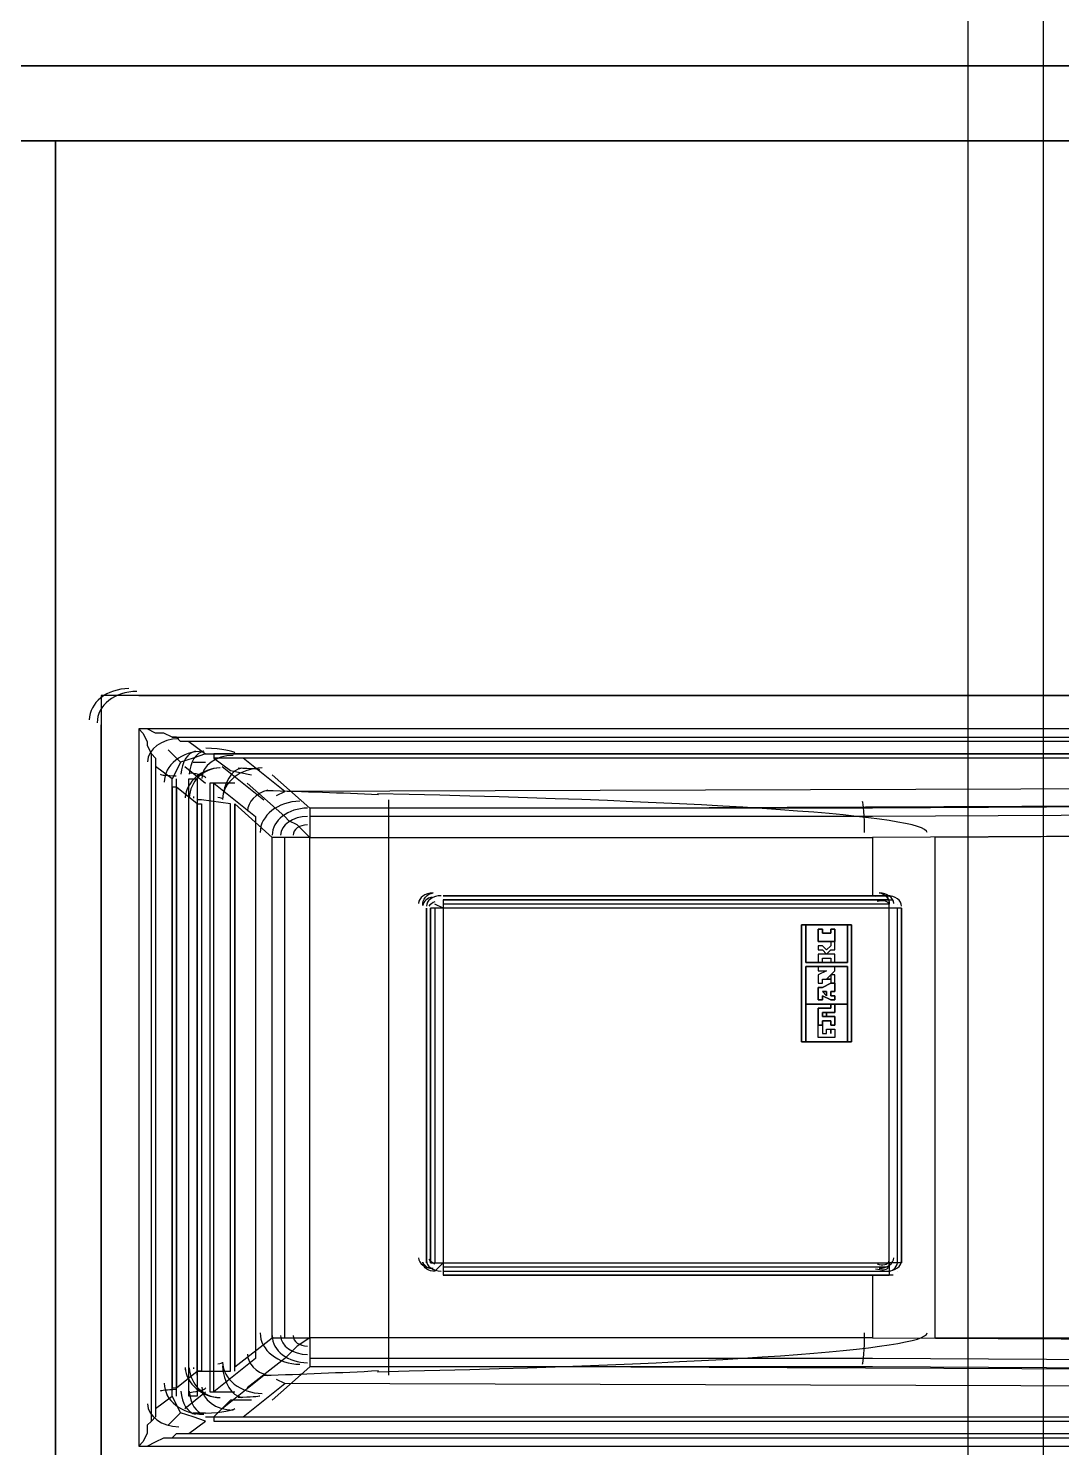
# Model space of a CAD drawing. Header units: millimetres. Extents: x -5841 to 140562, y 1006 to 102310.
# Drawn here: x 97145.1 to 97407.5, y 16546 to 16906.2 of the extents above; entities that cross this region are included whole.
import ezdxf

# ---------------------------------------------------------------- set-up
doc = ezdxf.new("R2010")
doc.units = ezdxf.units.MM
doc.header["$LTSCALE"] = 10
for name, color, linetype in [('PDF18_0', 7, 'Continuous'), ('PDF18_1-EeAa_3D-01', 7, 'Continuous'), ('PDF18_1-Electrical_App-01', 7, 'Continuous')]:
    doc.layers.add(name, color=color, linetype=linetype)
for name, color, linetype, true_color in [('PDF18_1-Base-01', 7, 'Continuous', 0xddc16e), ('PDF18_1-Cab-01', 7, 'Continuous', 0x545454), ('PDF18_1-Cab_2D-01', 7, 'Continuous', 0x545454), ('PDF18_1-Cab_Back-01', 7, 'Continuous', 0xddc16e), ('PDF18_1-Cab_IComp-01', 7, 'Continuous', 0xddc16e), ('PDF18_1-Cab_Inside-01', 7, 'Continuous', 0xddc16e), ('PDF18_1-Cab_Outside-01', 7, 'Continuous', 0xddc16e)]:
    doc.layers.add(name, color=color, linetype=linetype, true_color=true_color)

msp = doc.modelspace()

# ---------------------------------------------------------------- linework, layer by layer
at = {"layer": 'PDF18_0', "lineweight": 25}
for points in [[(97083.22314, 16896.69468), (97710.79891, 16896.69468), (97710.79891, 17532.73691), (97083.22314, 17532.73691)], [(97083.22314, 15997.13413), (97710.79891, 15997.13413), (97710.79891, 16896.69468), (97083.22314, 16896.69468)]]:
    msp.add_lwpolyline(points, close=True, dxfattribs=at)
at = {"layer": 'PDF18_1-Base-01', "lineweight": 25}
msp.add_lwpolyline([(97636.71746, 16016.18365), (97636.71746, 16877.64517), (97152.01306, 16877.64517), (97152.01306, 16016.18365)], close=True, dxfattribs=at)
at = {"layer": 'PDF18_1-Cab-01', "lineweight": 25}
for points in [[(97686.45786, 16896.69468), (97686.45786, 17532.73691), (97083.22314, 17532.73691), (97083.22314, 16896.69468)], [(97383.78219, 15364.26682), (97383.78219, 17529.56199), (97083.22314, 17529.56199), (97083.22314, 15364.26682)], [(97402.83171, 15916.70283), (97402.83171, 16978.18429), (97083.22314, 16978.18429), (97083.22314, 15916.70283)], [(97686.45786, 15997.13413), (97686.45786, 16896.69468), (97083.22314, 16896.69468), (97083.22314, 15997.13413)]]:
    msp.add_lwpolyline(points, close=True, dxfattribs=at)
at = {"layer": 'PDF18_1-Cab_2D-01', "lineweight": 25}
for points in [[(97083.22314, 16896.69468), (97686.45786, 16896.69468), (97686.45786, 17532.73691), (97083.22314, 17532.73691)], [(97083.22314, 15364.26682), (97383.78219, 15364.26682), (97383.78219, 17529.56199), (97083.22314, 17529.56199)], [(97083.22314, 15916.70283), (97402.83171, 15916.70283), (97402.83171, 16978.18429), (97083.22314, 16978.18429)], [(97083.22314, 15997.13413), (97686.45786, 15997.13413), (97686.45786, 16896.69468), (97083.22314, 16896.69468)]]:
    msp.add_lwpolyline(points, close=True, dxfattribs=at)
at = {"layer": 'PDF18_1-Cab_Back-01', "lineweight": 25}
for points in [[(97132.96355, 16877.64517), (97152.01306, 16877.64517), (97152.01306, 16016.18365)], [(97152.01306, 16016.18365), (97152.01306, 16877.64517), (97132.96355, 16877.64517), (97152.01306, 16877.64517), (97132.96355, 16877.64517), (97152.01306, 16877.64517), (97152.01306, 16016.18365)], [(97152.01306, 16016.18365), (97152.01306, 16877.64517), (97132.96355, 16877.64517), (97132.96355, 16016.18365)]]:
    msp.add_lwpolyline(points, dxfattribs=at)
at = {"layer": 'PDF18_1-Cab_IComp-01', "lineweight": 25}
for points in [[(97152.01306, 16877.64517), (97636.71746, 16877.64517), (97636.71746, 16016.18365), (97152.01306, 16016.18365)], [(97152.01306, 16016.18365), (97636.71746, 16016.18365), (97636.71746, 16877.64517), (97152.01306, 16877.64517), (97152.01306, 16016.18365), (97636.71746, 16016.18365)], [(97152.01306, 16877.64517), (97152.01306, 16016.18365), (97152.01306, 16877.64517), (97636.71746, 16877.64517), (97636.71746, 16016.18365), (97152.01306, 16016.18365)], [(97152.01306, 16016.18365), (97636.71746, 16016.18365), (97636.71746, 16877.64517), (97152.01306, 16877.64517), (97152.01306, 16016.18365), (97636.71746, 16016.18365)]]:
    msp.add_lwpolyline(points, close=True, dxfattribs=at)
for points in [[(97636.71746, 16877.64517), (97152.01306, 16877.64517), (97636.71746, 16877.64517)], [(97636.71746, 16877.64517), (97152.01306, 16877.64517), (97636.71746, 16877.64517)], [(97152.01306, 16877.64517), (97152.01306, 16016.18365), (97152.01306, 16877.64517)]]:
    msp.add_lwpolyline(points, dxfattribs=at)
at = {"layer": 'PDF18_1-Cab_Inside-01', "lineweight": 25}
msp.add_lwpolyline([(97083.22314, 16016.18365), (97661.05851, 16016.18365), (97661.05851, 16877.64517), (97083.22314, 16877.64517), (97083.22314, 16016.18365), (97661.05851, 16016.18365), (97661.05851, 16877.64517), (97083.22314, 16877.64517)], close=True, dxfattribs=at)
at = {"layer": 'PDF18_1-Cab_Outside-01', "lineweight": 25}
for points in [[(97083.22314, 16915.7442), (97661.05851, 16915.7442), (97661.05851, 16896.69468), (97083.22314, 16896.69468), (97661.05851, 16896.69468), (97661.05851, 16915.7442), (97083.22314, 16915.7442)], [(97083.22314, 16877.64517), (97661.05851, 16877.64517), (97661.05851, 16896.69468), (97661.05851, 16877.64517), (97083.22314, 16877.64517)], [(97083.22314, 16877.64517), (97661.05851, 16877.64517), (97661.05851, 16896.69468), (97083.22314, 16896.69468)], [(97083.22314, 16896.69468), (97661.05851, 16896.69468), (97083.22314, 16896.69468), (97661.05851, 16896.69468), (97083.22314, 16896.69468)], [(97083.22314, 16896.69468), (97661.05851, 16896.69468), (97083.22314, 16896.69468)], [(97083.22314, 16896.69468), (97661.05851, 16896.69468), (97083.22314, 16896.69468)], [(97661.05851, 16877.64517), (97083.22314, 16877.64517), (97661.05851, 16877.64517)], [(97661.05851, 16877.64517), (97083.22314, 16877.64517), (97661.05851, 16877.64517)]]:
    msp.add_lwpolyline(points, dxfattribs=at)
for points in [[(97083.22314, 16896.69468), (97083.22314, 16915.7442), (97661.05851, 16915.7442), (97661.05851, 16896.69468)], [(97083.22314, 16896.69468), (97661.05851, 16896.69468), (97661.05851, 16877.64517), (97083.22314, 16877.64517)], [(97083.22314, 16877.64517), (97661.05851, 16877.64517), (97661.05851, 16016.18365), (97083.22314, 16016.18365)], [(97083.22314, 16877.64517), (97083.22314, 16016.18365), (97083.22314, 16877.64517), (97661.05851, 16877.64517), (97661.05851, 16016.18365), (97083.22314, 16016.18365)]]:
    msp.add_lwpolyline(points, close=True, dxfattribs=at)
at = {"layer": 'PDF18_1-EeAa_3D-01', "lineweight": 25}
for points in [[(97165.77105, 16734.77378), (97165.77105, 16734.77378)], [(97173.17919, 16736.8904), (97173.17919, 16736.8904)], [(97173.17919, 16736.8904), (97173.17919, 16736.8904)], [(97163.65444, 16729.48225), (97163.65444, 16729.48225)], [(97163.65444, 16729.48225), (97163.65444, 16729.48225)], [(97163.65444, 16729.48225), (97163.65444, 16729.48225)], [(97580.62721, 16725.24903), (97185.87887, 16725.24903), (97184.82057, 16725.24903), (97183.76226, 16725.24903), (97182.70395, 16726.30733), (97181.64565, 16726.30733), (97179.52903, 16727.36564), (97177.41242, 16727.36564), (97175.29581, 16728.42395), (97173.17919, 16728.42395), (97174.2375, 16727.36564), (97175.29581, 16725.24903), (97175.29581, 16724.19072), (97176.35411, 16722.07411), (97177.41242, 16721.0158), (97177.41242, 16719.95749), (97177.41242, 16718.89919)], [(97173.17919, 16728.42395), (97173.17919, 16728.42395)], [(97181.64565, 16726.30733), (97584.86044, 16726.30733)], [(97185.87887, 16725.24903), (97190.1121, 16722.07411), (97192.22871, 16722.07411), (97192.22871, 16721.0158)], [(97185.87887, 16725.24903), (97185.87887, 16725.24903)], [(97176.35411, 16552.74506), (97176.35411, 16722.07411)], [(97180.58734, 16723.13241), (97183.76226, 16719.95749)], [(97190.1121, 16722.07411), (97186.93718, 16721.0158), (97183.76226, 16719.95749), (97182.70395, 16717.84088), (97181.64565, 16715.72427)], [(97190.1121, 16722.07411), (97190.1121, 16722.07411)], [(97192.22871, 16722.07411), (97192.22871, 16722.07411)], [(97192.22871, 16722.07411), (97192.22871, 16722.07411)], [(97564.75261, 16716.78257), (97570.04414, 16717.84088), (97574.27737, 16721.0158), (97192.22871, 16721.0158), (97196.46194, 16717.84088), (97201.75347, 16716.78257)], [(97192.22871, 16721.0158), (97192.22871, 16721.0158)], [(97566.86923, 16721.0158), (97557.34447, 16713.60765), (97210.21992, 16712.54935), (97199.63686, 16721.0158)], [(97199.63686, 16721.0158), (97199.63686, 16721.0158)], [(97177.41242, 16555.91998), (97181.64565, 16559.0949), (97181.64565, 16715.72427), (97177.41242, 16718.89919), (97177.41242, 16555.91998), (97177.41242, 16554.86167), (97177.41242, 16553.80337), (97176.35411, 16552.74506), (97175.29581, 16551.68675), (97175.29581, 16549.57014), (97174.2375, 16547.45353), (97173.17919, 16546.39522), (97175.29581, 16546.39522), (97177.41242, 16547.45353), (97179.52903, 16548.51183), (97181.64565, 16548.51183), (97182.70395, 16549.57014), (97183.76226, 16549.57014), (97184.82057, 16549.57014), (97185.87887, 16549.57014), (97580.62721, 16549.57014)], [(97177.41242, 16718.89919), (97177.41242, 16718.89919)], [(97184.82057, 16718.89919), (97190.1121, 16714.66596)], [(97186.93718, 16719.95749), (97190.1121, 16719.95749)], [(97194.34532, 16718.89919), (97204.92839, 16710.43273)], [(97196.46194, 16717.84088), (97196.46194, 16717.84088)], [(97201.75347, 16716.78257), (97201.75347, 16716.78257)], [(97559.46108, 16716.78257), (97550.99463, 16709.37443), (97359.44114, 16708.31612), (97216.56976, 16708.31612), (97216.56976, 16707.25781), (97216.56976, 16706.19951), (97216.56976, 16705.1412), (97216.56976, 16704.0829), (97216.56976, 16703.02459), (97216.56976, 16700.90798), (97212.33654, 16700.90798), (97209.16162, 16700.90798), (97207.045, 16700.90798)], [(97216.56976, 16708.31612), (97207.045, 16716.78257)], [(97207.045, 16716.78257), (97207.045, 16716.78257)], [(97181.64565, 16715.72427), (97181.64565, 16715.72427)], [(97181.64565, 16713.60765), (97181.64565, 16713.60765)], [(97182.70395, 16559.0949), (97182.70395, 16715.72427)], [(97182.70395, 16713.60765), (97182.70395, 16713.60765)], [(97185.87887, 16715.72427), (97185.87887, 16715.72427)], [(97187.99549, 16715.72427), (97187.99549, 16715.72427)], [(97197.52024, 16714.66596), (97191.1704, 16714.66596), (97191.1704, 16560.15321), (97197.52024, 16560.15321)], [(97192.22871, 16714.66596), (97192.22871, 16714.66596)], [(97216.56976, 16700.90798), (97213.39484, 16704.0829), (97211.27823, 16705.1412), (97210.21992, 16706.19951), (97200.69516, 16714.66596)], [(97187.99549, 16564.38643), (97187.99549, 16565.44474), (97189.05379, 16565.44474), (97196.46194, 16565.44474), (97196.46194, 16709.37443), (97189.05379, 16710.43273), (97187.99549, 16710.43273)], [(97187.99549, 16710.43273), (97187.99549, 16710.43273)], [(97187.99549, 16709.37443), (97187.99549, 16709.37443)], [(97189.05379, 16710.43273), (97189.05379, 16710.43273)], [(97189.05379, 16709.37443), (97189.05379, 16709.37443)], [(97196.46194, 16709.37443), (97196.46194, 16709.37443)], [(97197.52024, 16565.44474), (97197.52024, 16709.37443)], [(97197.52024, 16709.37443), (97197.52024, 16709.37443)], [(97208.10331, 16711.49104), (97210.21992, 16712.54935)], [(97208.10331, 16711.49104), (97208.10331, 16711.49104)], [(97210.21992, 16712.54935), (97210.21992, 16712.54935)], [(97236.67759, 16564.38643), (97236.67759, 16710.43273)], [(97236.67759, 16710.43273), (97236.67759, 16710.43273)], [(97556.28616, 16709.37443), (97298.05937, 16708.31612)], [(97202.81178, 16706.19951), (97202.81178, 16706.19951)], [(97216.56976, 16708.31612), (97216.56976, 16708.31612)], [(97550.99463, 16707.25781), (97359.44114, 16706.19951), (97216.56976, 16706.19951)], [(97359.44114, 16708.31612), (97359.44114, 16708.31612)], [(97207.045, 16700.90798), (97207.045, 16700.90798)], [(97210.21992, 16573.91119), (97210.21992, 16700.90798)], [(97366.84929, 16592.96071), (97366.84929, 16682.91676), (97366.84929, 16592.96071), (97365.79098, 16592.96071), (97363.67437, 16592.96071), (97363.67437, 16590.8441), (97363.67437, 16589.78579), (97359.44114, 16589.78579), (97359.44114, 16573.91119), (97216.56976, 16573.91119), (97216.56976, 16700.90798), (97359.44114, 16700.90798), (97359.44114, 16686.09168), (97250.43557, 16686.09168), (97363.67437, 16686.09168), (97359.44114, 16686.09168)], [(97216.56976, 16700.90798), (97216.56976, 16700.90798)], [(97359.44114, 16573.91119), (97550.99463, 16572.85288), (97550.99463, 16701.96628), (97359.44114, 16700.90798)], [(97359.44114, 16700.90798), (97359.44114, 16700.90798)], [(97375.31574, 16700.90798), (97375.31574, 16700.90798)], [(97247.26065, 16685.03338), (97247.26065, 16685.03338)], [(97250.43557, 16685.03338), (97250.43557, 16683.97507), (97250.43557, 16682.91676), (97248.31896, 16682.91676), (97247.26065, 16682.91676)], [(97250.43557, 16686.09168), (97250.43557, 16686.09168)], [(97363.67437, 16685.03338), (97250.43557, 16685.03338), (97363.67437, 16685.03338)], [(97250.43557, 16685.03338), (97250.43557, 16685.03338)], [(97250.43557, 16685.03338), (97250.43557, 16685.03338)], [(97250.43557, 16685.03338), (97250.43557, 16685.03338)], [(97359.44114, 16686.09168), (97359.44114, 16686.09168)], [(97363.67437, 16686.09168), (97363.67437, 16686.09168)], [(97363.67437, 16686.09168), (97363.67437, 16686.09168)], [(97366.84929, 16682.91676), (97365.79098, 16682.91676), (97363.67437, 16682.91676), (97363.67437, 16683.97507), (97363.67437, 16685.03338), (97364.73268, 16685.03338)], [(97363.67437, 16685.03338), (97363.67437, 16685.03338)], [(97363.67437, 16685.03338), (97363.67437, 16685.03338)], [(97363.67437, 16685.03338), (97363.67437, 16685.03338)], [(97365.79098, 16685.03338), (97365.79098, 16685.03338)], [(97246.20234, 16682.91676), (97246.20234, 16682.91676)], [(97247.26065, 16592.96071), (97247.26065, 16682.91676), (97247.26065, 16592.96071)], [(97247.26065, 16682.91676), (97247.26065, 16682.91676)], [(97247.26065, 16682.91676), (97247.26065, 16682.91676)], [(97250.43557, 16682.91676), (97248.31896, 16683.97507)], [(97248.31896, 16683.97507), (97248.31896, 16683.97507)], [(97248.31896, 16682.91676), (97248.31896, 16592.96071)], [(97250.43557, 16682.91676), (97250.43557, 16682.91676)], [(97250.43557, 16682.91676), (97250.43557, 16682.91676)], [(97363.67437, 16682.91676), (97363.67437, 16682.91676)], [(97363.67437, 16682.91676), (97363.67437, 16682.91676)], [(97365.79098, 16683.97507), (97365.79098, 16683.97507)], [(97366.84929, 16682.91676), (97366.84929, 16682.91676)], [(97366.84929, 16592.96071), (97366.84929, 16682.91676), (97366.84929, 16592.96071)], [(97366.84929, 16682.91676), (97366.84929, 16682.91676)], [(97366.84929, 16682.91676), (97366.84929, 16682.91676)], [(97366.84929, 16682.91676), (97366.84929, 16682.91676)], [(97341.44993, 16678.68354), (97354.14961, 16678.68354), (97341.44993, 16678.68354)], [(97341.44993, 16649.05096), (97341.44993, 16678.68354), (97341.44993, 16649.05096)], [(97341.44993, 16678.68354), (97341.44993, 16678.68354)], [(97341.44993, 16678.68354), (97341.44993, 16678.68354)], [(97342.50824, 16678.68354), (97342.50824, 16669.15878), (97342.50824, 16678.68354)], [(97342.50824, 16678.68354), (97353.0913, 16678.68354), (97342.50824, 16678.68354)], [(97342.50824, 16678.68354), (97342.50824, 16678.68354)], [(97342.50824, 16678.68354), (97342.50824, 16678.68354)], [(97345.68316, 16677.62523), (97345.68316, 16677.62523)], [(97345.68316, 16677.62523), (97345.68316, 16677.62523)], [(97345.68316, 16677.62523), (97345.68316, 16677.62523)], [(97346.74147, 16677.62523), (97346.74147, 16677.62523)], [(97346.74147, 16677.62523), (97346.74147, 16677.62523)], [(97346.74147, 16677.62523), (97346.74147, 16677.62523)], [(97348.85808, 16677.62523), (97348.85808, 16677.62523)], [(97348.85808, 16677.62523), (97348.85808, 16677.62523)], [(97348.85808, 16677.62523), (97348.85808, 16677.62523)], [(97349.91639, 16677.62523), (97349.91639, 16677.62523)], [(97349.91639, 16677.62523), (97349.91639, 16677.62523)], [(97349.91639, 16677.62523), (97349.91639, 16677.62523)], [(97353.0913, 16669.15878), (97353.0913, 16678.68354), (97353.0913, 16669.15878)], [(97353.0913, 16678.68354), (97353.0913, 16678.68354)], [(97353.0913, 16678.68354), (97353.0913, 16678.68354)], [(97354.14961, 16649.05096), (97354.14961, 16678.68354), (97354.14961, 16649.05096)], [(97354.14961, 16678.68354), (97354.14961, 16678.68354)], [(97354.14961, 16678.68354), (97354.14961, 16678.68354)], [(97345.68316, 16674.45031), (97345.68316, 16674.45031)], [(97345.68316, 16674.45031), (97345.68316, 16674.45031)], [(97345.68316, 16674.45031), (97345.68316, 16674.45031)], [(97345.68316, 16673.39201), (97345.68316, 16673.39201)], [(97345.68316, 16673.39201), (97345.68316, 16673.39201)], [(97345.68316, 16673.39201), (97345.68316, 16673.39201)], [(97346.74147, 16676.56693), (97346.74147, 16676.56693)], [(97346.74147, 16676.56693), (97346.74147, 16676.56693)], [(97346.74147, 16676.56693), (97346.74147, 16676.56693)], [(97346.74147, 16674.45031), (97346.74147, 16674.45031)], [(97346.74147, 16674.45031), (97346.74147, 16674.45031)], [(97346.74147, 16674.45031), (97346.74147, 16674.45031)], [(97346.74147, 16673.39201), (97346.74147, 16673.39201)], [(97346.74147, 16673.39201), (97346.74147, 16673.39201)], [(97346.74147, 16673.39201), (97346.74147, 16673.39201)], [(97347.79977, 16676.56693), (97347.79977, 16676.56693)], [(97347.79977, 16676.56693), (97347.79977, 16676.56693)], [(97347.79977, 16676.56693), (97347.79977, 16676.56693)], [(97348.85808, 16676.56693), (97348.85808, 16676.56693)], [(97348.85808, 16676.56693), (97348.85808, 16676.56693)], [(97348.85808, 16676.56693), (97348.85808, 16676.56693)], [(97348.85808, 16676.56693), (97348.85808, 16676.56693)], [(97348.85808, 16674.45031), (97348.85808, 16674.45031)], [(97348.85808, 16674.45031), (97348.85808, 16674.45031)], [(97348.85808, 16674.45031), (97348.85808, 16674.45031)], [(97348.85808, 16674.45031), (97348.85808, 16674.45031)], [(97348.85808, 16674.45031), (97348.85808, 16674.45031)], [(97348.85808, 16674.45031), (97348.85808, 16674.45031)], [(97348.85808, 16673.39201), (97348.85808, 16673.39201)], [(97348.85808, 16673.39201), (97348.85808, 16673.39201)], [(97348.85808, 16673.39201), (97348.85808, 16673.39201)], [(97349.91639, 16674.45031), (97349.91639, 16674.45031)], [(97349.91639, 16674.45031), (97349.91639, 16674.45031)], [(97349.91639, 16674.45031), (97349.91639, 16674.45031)], [(97349.91639, 16674.45031), (97349.91639, 16674.45031)], [(97349.91639, 16674.45031), (97349.91639, 16674.45031)], [(97349.91639, 16674.45031), (97349.91639, 16674.45031)], [(97345.68316, 16672.3337), (97345.68316, 16672.3337)], [(97345.68316, 16672.3337), (97345.68316, 16672.3337)], [(97345.68316, 16672.3337), (97345.68316, 16672.3337)], [(97345.68316, 16671.27539), (97345.68316, 16671.27539)], [(97345.68316, 16671.27539), (97345.68316, 16671.27539)], [(97345.68316, 16671.27539), (97345.68316, 16671.27539)], [(97346.74147, 16672.3337), (97346.74147, 16672.3337)], [(97346.74147, 16672.3337), (97346.74147, 16672.3337)], [(97346.74147, 16672.3337), (97346.74147, 16672.3337)], [(97346.74147, 16671.27539), (97346.74147, 16671.27539)], [(97346.74147, 16671.27539), (97346.74147, 16671.27539)], [(97346.74147, 16671.27539), (97346.74147, 16671.27539)], [(97346.74147, 16670.21709), (97346.74147, 16670.21709)], [(97346.74147, 16670.21709), (97346.74147, 16670.21709)], [(97346.74147, 16670.21709), (97346.74147, 16670.21709)], [(97347.79977, 16672.3337), (97347.79977, 16672.3337)], [(97347.79977, 16672.3337), (97347.79977, 16672.3337)], [(97347.79977, 16672.3337), (97347.79977, 16672.3337)], [(97347.79977, 16671.27539), (97347.79977, 16671.27539)], [(97347.79977, 16671.27539), (97347.79977, 16671.27539)], [(97347.79977, 16671.27539), (97347.79977, 16671.27539)], [(97347.79977, 16671.27539), (97347.79977, 16671.27539)], [(97347.79977, 16671.27539), (97347.79977, 16671.27539)], [(97347.79977, 16671.27539), (97347.79977, 16671.27539)], [(97348.85808, 16672.3337), (97348.85808, 16672.3337)], [(97348.85808, 16672.3337), (97348.85808, 16672.3337)], [(97348.85808, 16672.3337), (97348.85808, 16672.3337)], [(97348.85808, 16671.27539), (97348.85808, 16671.27539)], [(97348.85808, 16671.27539), (97348.85808, 16671.27539)], [(97348.85808, 16671.27539), (97348.85808, 16671.27539)], [(97348.85808, 16670.21709), (97348.85808, 16670.21709)], [(97348.85808, 16670.21709), (97348.85808, 16670.21709)], [(97348.85808, 16670.21709), (97348.85808, 16670.21709)], [(97349.91639, 16672.3337), (97349.91639, 16672.3337)], [(97349.91639, 16672.3337), (97349.91639, 16672.3337)], [(97349.91639, 16672.3337), (97349.91639, 16672.3337)], [(97349.91639, 16671.27539), (97349.91639, 16671.27539)], [(97349.91639, 16671.27539), (97349.91639, 16671.27539)], [(97349.91639, 16671.27539), (97349.91639, 16671.27539)], [(97353.0913, 16669.15878), (97342.50824, 16669.15878), (97353.0913, 16669.15878)], [(97342.50824, 16669.15878), (97342.50824, 16669.15878)], [(97342.50824, 16669.15878), (97342.50824, 16669.15878)], [(97342.50824, 16668.10047), (97353.0913, 16668.10047), (97342.50824, 16668.10047)], [(97342.50824, 16668.10047), (97342.50824, 16658.57571), (97342.50824, 16668.10047)], [(97342.50824, 16668.10047), (97342.50824, 16668.10047)], [(97342.50824, 16668.10047), (97342.50824, 16668.10047)], [(97345.68316, 16669.15878), (97345.68316, 16669.15878)], [(97345.68316, 16669.15878), (97345.68316, 16669.15878)], [(97345.68316, 16669.15878), (97345.68316, 16669.15878)], [(97345.68316, 16668.10047), (97345.68316, 16668.10047)], [(97345.68316, 16668.10047), (97345.68316, 16668.10047)], [(97345.68316, 16668.10047), (97345.68316, 16668.10047)], [(97345.68316, 16667.04217), (97345.68316, 16667.04217)], [(97345.68316, 16667.04217), (97345.68316, 16667.04217)], [(97345.68316, 16667.04217), (97345.68316, 16667.04217)], [(97346.74147, 16669.15878), (97346.74147, 16669.15878)], [(97346.74147, 16669.15878), (97346.74147, 16669.15878)], [(97346.74147, 16669.15878), (97346.74147, 16669.15878)], [(97346.74147, 16668.10047), (97346.74147, 16668.10047)], [(97346.74147, 16668.10047), (97346.74147, 16668.10047)], [(97346.74147, 16668.10047), (97346.74147, 16668.10047)], [(97346.74147, 16667.04217), (97346.74147, 16667.04217)], [(97346.74147, 16667.04217), (97346.74147, 16667.04217)], [(97346.74147, 16667.04217), (97346.74147, 16667.04217)], [(97347.79977, 16667.04217), (97347.79977, 16667.04217)], [(97347.79977, 16667.04217), (97347.79977, 16667.04217)], [(97347.79977, 16667.04217), (97347.79977, 16667.04217)], [(97348.85808, 16669.15878), (97348.85808, 16669.15878)], [(97348.85808, 16669.15878), (97348.85808, 16669.15878)], [(97348.85808, 16669.15878), (97348.85808, 16669.15878)], [(97349.91639, 16669.15878), (97349.91639, 16669.15878)], [(97349.91639, 16669.15878), (97349.91639, 16669.15878)], [(97349.91639, 16669.15878), (97349.91639, 16669.15878)], [(97349.91639, 16668.10047), (97349.91639, 16668.10047)], [(97349.91639, 16668.10047), (97349.91639, 16668.10047)], [(97349.91639, 16668.10047), (97349.91639, 16668.10047)], [(97349.91639, 16667.04217), (97349.91639, 16667.04217)], [(97349.91639, 16667.04217), (97349.91639, 16667.04217)], [(97349.91639, 16667.04217), (97349.91639, 16667.04217)], [(97353.0913, 16669.15878), (97353.0913, 16669.15878)], [(97353.0913, 16669.15878), (97353.0913, 16669.15878)], [(97353.0913, 16658.57571), (97353.0913, 16668.10047), (97353.0913, 16658.57571)], [(97353.0913, 16668.10047), (97353.0913, 16668.10047)], [(97353.0913, 16668.10047), (97353.0913, 16668.10047)], [(97345.68316, 16665.98386), (97345.68316, 16665.98386)], [(97345.68316, 16665.98386), (97345.68316, 16665.98386)], [(97345.68316, 16665.98386), (97345.68316, 16665.98386)], [(97345.68316, 16663.86725), (97345.68316, 16663.86725)], [(97345.68316, 16663.86725), (97345.68316, 16663.86725)], [(97345.68316, 16663.86725), (97345.68316, 16663.86725)], [(97345.68316, 16662.80894), (97345.68316, 16662.80894)], [(97345.68316, 16662.80894), (97345.68316, 16662.80894)], [(97346.74147, 16664.92555), (97346.74147, 16664.92555)], [(97346.74147, 16664.92555), (97346.74147, 16664.92555)], [(97346.74147, 16664.92555), (97346.74147, 16664.92555)], [(97346.74147, 16663.86725), (97346.74147, 16663.86725)], [(97346.74147, 16663.86725), (97346.74147, 16663.86725)], [(97346.74147, 16663.86725), (97346.74147, 16663.86725)], [(97346.74147, 16662.80894), (97346.74147, 16662.80894)], [(97346.74147, 16662.80894), (97346.74147, 16662.80894)], [(97347.79977, 16664.92555), (97347.79977, 16664.92555)], [(97347.79977, 16664.92555), (97347.79977, 16664.92555)], [(97347.79977, 16664.92555), (97347.79977, 16664.92555)], [(97348.85808, 16665.98386), (97348.85808, 16665.98386)], [(97348.85808, 16665.98386), (97348.85808, 16665.98386)], [(97348.85808, 16665.98386), (97348.85808, 16665.98386)], [(97348.85808, 16664.92555), (97348.85808, 16664.92555)], [(97348.85808, 16664.92555), (97348.85808, 16664.92555)], [(97348.85808, 16664.92555), (97348.85808, 16664.92555)], [(97348.85808, 16664.92555), (97348.85808, 16664.92555)], [(97348.85808, 16664.92555), (97348.85808, 16664.92555)], [(97348.85808, 16664.92555), (97348.85808, 16664.92555)], [(97348.85808, 16663.86725), (97348.85808, 16663.86725)], [(97348.85808, 16663.86725), (97348.85808, 16663.86725)], [(97348.85808, 16663.86725), (97348.85808, 16663.86725)], [(97348.85808, 16663.86725), (97348.85808, 16663.86725)], [(97348.85808, 16663.86725), (97348.85808, 16663.86725)], [(97349.91639, 16665.98386), (97349.91639, 16665.98386)], [(97349.91639, 16665.98386), (97349.91639, 16665.98386)], [(97349.91639, 16665.98386), (97349.91639, 16665.98386)], [(97349.91639, 16663.86725), (97349.91639, 16663.86725)], [(97349.91639, 16663.86725), (97349.91639, 16663.86725)], [(97349.91639, 16663.86725), (97349.91639, 16663.86725)], [(97349.91639, 16663.86725), (97349.91639, 16663.86725)], [(97349.91639, 16663.86725), (97349.91639, 16663.86725)], [(97345.68316, 16659.63402), (97345.68316, 16659.63402)], [(97345.68316, 16659.63402), (97345.68316, 16659.63402)], [(97346.74147, 16661.75063), (97346.74147, 16661.75063)], [(97346.74147, 16661.75063), (97346.74147, 16661.75063)], [(97346.74147, 16660.69233), (97346.74147, 16660.69233)], [(97346.74147, 16660.69233), (97346.74147, 16660.69233)], [(97346.74147, 16660.69233), (97346.74147, 16660.69233)], [(97346.74147, 16659.63402), (97346.74147, 16659.63402)], [(97346.74147, 16659.63402), (97346.74147, 16659.63402)], [(97347.79977, 16661.75063), (97347.79977, 16661.75063)], [(97347.79977, 16661.75063), (97347.79977, 16661.75063)], [(97347.79977, 16660.69233), (97347.79977, 16660.69233)], [(97347.79977, 16660.69233), (97347.79977, 16660.69233)], [(97347.79977, 16660.69233), (97347.79977, 16660.69233)], [(97348.85808, 16661.75063), (97348.85808, 16661.75063)], [(97348.85808, 16661.75063), (97348.85808, 16661.75063)], [(97348.85808, 16661.75063), (97348.85808, 16661.75063)], [(97348.85808, 16661.75063), (97348.85808, 16661.75063)], [(97348.85808, 16660.69233), (97348.85808, 16660.69233)], [(97348.85808, 16660.69233), (97348.85808, 16660.69233)], [(97348.85808, 16659.63402), (97348.85808, 16659.63402)], [(97348.85808, 16659.63402), (97348.85808, 16659.63402)], [(97349.91639, 16661.75063), (97349.91639, 16661.75063)], [(97349.91639, 16661.75063), (97349.91639, 16661.75063)], [(97349.91639, 16660.69233), (97349.91639, 16660.69233)], [(97349.91639, 16660.69233), (97349.91639, 16660.69233)], [(97349.91639, 16659.63402), (97349.91639, 16659.63402)], [(97349.91639, 16659.63402), (97349.91639, 16659.63402)], [(97342.50824, 16658.57571), (97353.0913, 16658.57571), (97342.50824, 16658.57571)], [(97353.0913, 16658.57571), (97342.50824, 16658.57571), (97353.0913, 16658.57571)], [(97342.50824, 16649.05096), (97342.50824, 16658.57571), (97342.50824, 16649.05096)], [(97342.50824, 16658.57571), (97342.50824, 16658.57571)], [(97342.50824, 16658.57571), (97342.50824, 16658.57571)], [(97342.50824, 16658.57571), (97342.50824, 16658.57571)], [(97342.50824, 16658.57571), (97342.50824, 16658.57571)], [(97342.50824, 16658.57571), (97342.50824, 16658.57571)], [(97345.68316, 16657.51741), (97345.68316, 16657.51741)], [(97345.68316, 16657.51741), (97345.68316, 16657.51741)], [(97345.68316, 16657.51741), (97345.68316, 16657.51741)], [(97345.68316, 16656.4591), (97345.68316, 16656.4591)], [(97345.68316, 16656.4591), (97345.68316, 16656.4591)], [(97345.68316, 16656.4591), (97345.68316, 16656.4591)], [(97346.74147, 16657.51741), (97346.74147, 16657.51741)], [(97346.74147, 16657.51741), (97346.74147, 16657.51741)], [(97346.74147, 16657.51741), (97346.74147, 16657.51741)], [(97346.74147, 16656.4591), (97346.74147, 16656.4591)], [(97346.74147, 16656.4591), (97346.74147, 16656.4591)], [(97346.74147, 16656.4591), (97346.74147, 16656.4591)], [(97346.74147, 16656.4591), (97346.74147, 16656.4591)], [(97346.74147, 16656.4591), (97346.74147, 16656.4591)], [(97346.74147, 16656.4591), (97346.74147, 16656.4591)], [(97346.74147, 16655.40079), (97346.74147, 16655.40079)], [(97346.74147, 16655.40079), (97346.74147, 16655.40079)], [(97346.74147, 16655.40079), (97346.74147, 16655.40079)], [(97347.79977, 16657.51741), (97347.79977, 16657.51741)], [(97347.79977, 16657.51741), (97347.79977, 16657.51741)], [(97347.79977, 16657.51741), (97347.79977, 16657.51741)], [(97347.79977, 16657.51741), (97347.79977, 16657.51741)], [(97347.79977, 16656.4591), (97347.79977, 16656.4591)], [(97347.79977, 16656.4591), (97347.79977, 16656.4591)], [(97347.79977, 16656.4591), (97347.79977, 16656.4591)], [(97347.79977, 16656.4591), (97347.79977, 16656.4591)], [(97347.79977, 16656.4591), (97347.79977, 16656.4591)], [(97347.79977, 16656.4591), (97347.79977, 16656.4591)], [(97347.79977, 16655.40079), (97347.79977, 16655.40079)], [(97347.79977, 16655.40079), (97347.79977, 16655.40079)], [(97347.79977, 16655.40079), (97347.79977, 16655.40079)], [(97347.79977, 16655.40079), (97347.79977, 16655.40079)], [(97347.79977, 16655.40079), (97347.79977, 16655.40079)], [(97347.79977, 16655.40079), (97347.79977, 16655.40079)], [(97348.85808, 16658.57571), (97348.85808, 16658.57571)], [(97348.85808, 16658.57571), (97348.85808, 16658.57571)], [(97348.85808, 16658.57571), (97348.85808, 16658.57571)], [(97348.85808, 16657.51741), (97348.85808, 16657.51741)], [(97348.85808, 16657.51741), (97348.85808, 16657.51741)], [(97348.85808, 16657.51741), (97348.85808, 16657.51741)], [(97348.85808, 16655.40079), (97348.85808, 16655.40079)], [(97348.85808, 16655.40079), (97348.85808, 16655.40079)], [(97348.85808, 16655.40079), (97348.85808, 16655.40079)], [(97349.91639, 16658.57571), (97349.91639, 16658.57571)], [(97349.91639, 16658.57571), (97349.91639, 16658.57571)], [(97349.91639, 16658.57571), (97349.91639, 16658.57571)], [(97349.91639, 16656.4591), (97349.91639, 16656.4591)], [(97349.91639, 16656.4591), (97349.91639, 16656.4591)], [(97349.91639, 16656.4591), (97349.91639, 16656.4591)], [(97349.91639, 16655.40079), (97349.91639, 16655.40079)], [(97349.91639, 16655.40079), (97349.91639, 16655.40079)], [(97349.91639, 16655.40079), (97349.91639, 16655.40079)], [(97353.0913, 16649.05096), (97353.0913, 16658.57571), (97353.0913, 16649.05096)], [(97353.0913, 16658.57571), (97353.0913, 16658.57571)], [(97353.0913, 16658.57571), (97353.0913, 16658.57571)], [(97353.0913, 16658.57571), (97353.0913, 16658.57571)], [(97353.0913, 16658.57571), (97353.0913, 16658.57571)], [(97345.68316, 16653.28418), (97345.68316, 16653.28418)], [(97345.68316, 16653.28418), (97345.68316, 16653.28418)], [(97345.68316, 16653.28418), (97345.68316, 16653.28418)], [(97345.68316, 16653.28418), (97345.68316, 16653.28418)], [(97345.68316, 16653.28418), (97345.68316, 16653.28418)], [(97346.74147, 16654.34249), (97346.74147, 16654.34249)], [(97346.74147, 16654.34249), (97346.74147, 16654.34249)], [(97346.74147, 16654.34249), (97346.74147, 16654.34249)], [(97346.74147, 16653.28418), (97346.74147, 16653.28418)], [(97346.74147, 16653.28418), (97346.74147, 16653.28418)], [(97346.74147, 16653.28418), (97346.74147, 16653.28418)], [(97346.74147, 16653.28418), (97346.74147, 16653.28418)], [(97346.74147, 16653.28418), (97346.74147, 16653.28418)], [(97346.74147, 16652.22587), (97346.74147, 16652.22587)], [(97346.74147, 16652.22587), (97346.74147, 16652.22587)], [(97347.79977, 16652.22587), (97347.79977, 16652.22587)], [(97347.79977, 16652.22587), (97347.79977, 16652.22587)], [(97348.85808, 16654.34249), (97348.85808, 16654.34249)], [(97348.85808, 16654.34249), (97348.85808, 16654.34249)], [(97348.85808, 16654.34249), (97348.85808, 16654.34249)], [(97348.85808, 16653.28418), (97348.85808, 16653.28418)], [(97348.85808, 16653.28418), (97348.85808, 16653.28418)], [(97348.85808, 16653.28418), (97348.85808, 16653.28418)], [(97348.85808, 16652.22587), (97348.85808, 16652.22587)], [(97348.85808, 16652.22587), (97348.85808, 16652.22587)], [(97348.85808, 16652.22587), (97348.85808, 16652.22587)], [(97348.85808, 16652.22587), (97348.85808, 16652.22587)], [(97349.91639, 16653.28418), (97349.91639, 16653.28418)], [(97349.91639, 16653.28418), (97349.91639, 16653.28418)], [(97349.91639, 16653.28418), (97349.91639, 16653.28418)], [(97349.91639, 16652.22587), (97349.91639, 16652.22587)], [(97349.91639, 16652.22587), (97349.91639, 16652.22587)], [(97341.44993, 16649.05096), (97354.14961, 16649.05096), (97341.44993, 16649.05096)], [(97341.44993, 16649.05096), (97341.44993, 16649.05096)], [(97341.44993, 16649.05096), (97341.44993, 16649.05096)], [(97353.0913, 16649.05096), (97342.50824, 16649.05096), (97353.0913, 16649.05096)], [(97342.50824, 16649.05096), (97342.50824, 16649.05096)], [(97342.50824, 16649.05096), (97342.50824, 16649.05096)], [(97345.68316, 16650.10926), (97345.68316, 16650.10926)], [(97345.68316, 16650.10926), (97345.68316, 16650.10926)], [(97345.68316, 16650.10926), (97345.68316, 16650.10926)], [(97346.74147, 16651.16757), (97346.74147, 16651.16757)], [(97346.74147, 16651.16757), (97346.74147, 16651.16757)], [(97346.74147, 16650.10926), (97346.74147, 16650.10926)], [(97346.74147, 16650.10926), (97346.74147, 16650.10926)], [(97347.79977, 16651.16757), (97347.79977, 16651.16757)], [(97347.79977, 16651.16757), (97347.79977, 16651.16757)], [(97348.85808, 16651.16757), (97348.85808, 16651.16757)], [(97348.85808, 16651.16757), (97348.85808, 16651.16757)], [(97348.85808, 16651.16757), (97348.85808, 16651.16757)], [(97348.85808, 16651.16757), (97348.85808, 16651.16757)], [(97348.85808, 16650.10926), (97348.85808, 16650.10926)], [(97348.85808, 16650.10926), (97348.85808, 16650.10926)], [(97349.91639, 16650.10926), (97349.91639, 16650.10926)], [(97349.91639, 16650.10926), (97349.91639, 16650.10926)], [(97353.0913, 16649.05096), (97353.0913, 16649.05096)], [(97353.0913, 16649.05096), (97353.0913, 16649.05096)], [(97354.14961, 16649.05096), (97354.14961, 16649.05096)], [(97354.14961, 16649.05096), (97354.14961, 16649.05096)], [(97246.20234, 16592.96071), (97246.20234, 16592.96071)], [(97246.20234, 16592.96071), (97246.20234, 16592.96071)], [(97247.26065, 16592.96071), (97248.31896, 16592.96071), (97250.43557, 16592.96071), (97250.43557, 16590.8441), (97250.43557, 16589.78579)], [(97247.26065, 16592.96071), (97247.26065, 16592.96071)], [(97247.26065, 16592.96071), (97247.26065, 16592.96071)], [(97247.26065, 16590.8441), (97247.26065, 16590.8441)], [(97248.31896, 16590.8441), (97248.31896, 16590.8441)], [(97250.43557, 16592.96071), (97250.43557, 16592.96071)], [(97250.43557, 16591.9024), (97250.43557, 16591.9024)], [(97363.67437, 16592.96071), (97363.67437, 16592.96071)], [(97363.67437, 16591.9024), (97363.67437, 16591.9024)], [(97365.79098, 16590.8441), (97365.79098, 16590.8441)], [(97365.79098, 16590.8441), (97365.79098, 16590.8441)], [(97366.84929, 16592.96071), (97366.84929, 16592.96071)], [(97366.84929, 16592.96071), (97366.84929, 16592.96071)], [(97366.84929, 16592.96071), (97366.84929, 16592.96071)], [(97366.84929, 16592.96071), (97366.84929, 16592.96071)], [(97366.84929, 16592.96071), (97366.84929, 16592.96071)], [(97250.43557, 16589.78579), (97250.43557, 16589.78579)], [(97364.73268, 16589.78579), (97363.67437, 16589.78579), (97250.43557, 16589.78579), (97359.44114, 16589.78579)], [(97250.43557, 16589.78579), (97250.43557, 16589.78579)], [(97250.43557, 16589.78579), (97363.67437, 16589.78579), (97250.43557, 16589.78579)], [(97250.43557, 16589.78579), (97250.43557, 16589.78579)], [(97250.43557, 16589.78579), (97250.43557, 16589.78579)], [(97250.43557, 16589.78579), (97250.43557, 16589.78579)], [(97359.44114, 16589.78579), (97359.44114, 16589.78579)], [(97363.67437, 16589.78579), (97363.67437, 16589.78579)], [(97363.67437, 16589.78579), (97363.67437, 16589.78579)], [(97363.67437, 16589.78579), (97363.67437, 16589.78579)], [(97363.67437, 16589.78579), (97363.67437, 16589.78579)], [(97216.56976, 16573.91119), (97213.39484, 16571.79458), (97211.27823, 16569.67797), (97210.21992, 16568.61966), (97200.69516, 16561.21151)], [(97207.045, 16573.91119), (97209.16162, 16573.91119), (97212.33654, 16573.91119), (97216.56976, 16573.91119), (97216.56976, 16572.85288), (97216.56976, 16570.73627), (97216.56976, 16569.67797), (97216.56976, 16568.61966), (97216.56976, 16567.56135), (97216.56976, 16566.50305)], [(97207.045, 16573.91119), (97207.045, 16573.91119)], [(97216.56976, 16573.91119), (97216.56976, 16573.91119)], [(97359.44114, 16573.91119), (97359.44114, 16573.91119)], [(97375.31574, 16573.91119), (97375.31574, 16573.91119)], [(97187.99549, 16565.44474), (97187.99549, 16565.44474)], [(97189.05379, 16565.44474), (97189.05379, 16565.44474)], [(97189.05379, 16565.44474), (97189.05379, 16565.44474)], [(97196.46194, 16565.44474), (97196.46194, 16565.44474)], [(97197.52024, 16566.50305), (97197.52024, 16566.50305)], [(97202.81178, 16568.61966), (97202.81178, 16568.61966)], [(97559.46108, 16558.03659), (97550.99463, 16565.44474), (97359.44114, 16566.50305), (97216.56976, 16566.50305), (97207.045, 16558.03659)], [(97550.99463, 16567.56135), (97359.44114, 16568.61966), (97216.56976, 16568.61966)], [(97216.56976, 16566.50305), (97216.56976, 16566.50305)], [(97298.05937, 16566.50305), (97556.28616, 16565.44474)], [(97359.44114, 16566.50305), (97359.44114, 16566.50305)], [(97187.99549, 16564.38643), (97187.99549, 16564.38643)], [(97199.63686, 16553.80337), (97210.21992, 16562.26982)], [(97566.86923, 16553.80337), (97557.34447, 16561.21151), (97210.21992, 16562.26982), (97208.10331, 16563.32813)], [(97208.10331, 16563.32813), (97208.10331, 16563.32813)], [(97210.21992, 16562.26982), (97210.21992, 16562.26982)], [(97236.67759, 16564.38643), (97236.67759, 16564.38643)], [(97181.64565, 16561.21151), (97181.64565, 16561.21151)], [(97185.87887, 16549.57014), (97190.1121, 16552.74506), (97186.93718, 16553.80337), (97183.76226, 16554.86167), (97182.70395, 16556.97829), (97181.64565, 16559.0949)], [(97181.64565, 16559.0949), (97181.64565, 16559.0949)], [(97182.70395, 16561.21151), (97182.70395, 16561.21151)], [(97184.82057, 16555.91998), (97190.1121, 16560.15321)], [(97185.87887, 16559.0949), (97185.87887, 16559.0949)], [(97187.99549, 16559.0949), (97187.99549, 16559.0949)], [(97192.22871, 16560.15321), (97192.22871, 16560.15321)], [(97201.75347, 16558.03659), (97196.46194, 16558.03659), (97192.22871, 16553.80337), (97574.27737, 16553.80337), (97570.04414, 16558.03659), (97564.75261, 16558.03659)], [(97196.46194, 16558.03659), (97196.46194, 16558.03659)], [(97201.75347, 16558.03659), (97201.75347, 16558.03659)], [(97207.045, 16558.03659), (97207.045, 16558.03659)], [(97177.41242, 16555.91998), (97177.41242, 16555.91998)], [(97180.58734, 16551.68675), (97183.76226, 16554.86167)], [(97186.93718, 16554.86167), (97190.1121, 16554.86167)], [(97190.1121, 16553.80337), (97192.22871, 16553.80337), (97192.22871, 16552.74506), (97574.27737, 16552.74506), (97574.27737, 16553.80337), (97576.39398, 16553.80337)], [(97190.1121, 16553.80337), (97190.1121, 16553.80337)], [(97190.1121, 16552.74506), (97190.1121, 16552.74506)], [(97192.22871, 16553.80337), (97574.27737, 16553.80337)], [(97192.22871, 16553.80337), (97192.22871, 16553.80337)], [(97192.22871, 16553.80337), (97192.22871, 16553.80337)], [(97192.22871, 16552.74506), (97192.22871, 16552.74506)], [(97199.63686, 16553.80337), (97199.63686, 16553.80337)], [(97181.64565, 16548.51183), (97584.86044, 16548.51183)], [(97185.87887, 16549.57014), (97185.87887, 16549.57014)], [(97173.17919, 16546.39522), (97173.17919, 16546.39522)]]:
    msp.add_lwpolyline(points, dxfattribs=at)
for points in [[(97593.32689, 16736.8904), (97173.17919, 16736.8904)], [(97163.65444, 16729.48225), (97163.65444, 16164.34656)], [(97173.17919, 16546.39522), (97593.32689, 16546.39522), (97593.32689, 16728.42395), (97173.17919, 16728.42395)], [(97574.27737, 16722.07411), (97192.22871, 16722.07411)], [(97182.70395, 16713.60765), (97181.64565, 16713.60765), (97181.64565, 16561.21151), (97182.70395, 16561.21151)], [(97187.99549, 16709.37443), (97189.05379, 16709.37443), (97189.05379, 16565.44474), (97187.99549, 16565.44474), (97187.99549, 16709.37443), (97182.70395, 16713.60765), (97182.70395, 16561.21151), (97187.99549, 16565.44474)], [(97185.87887, 16559.0949), (97185.87887, 16715.72427), (97187.99549, 16715.72427), (97187.99549, 16559.0949)], [(97202.81178, 16706.19951), (97202.81178, 16568.61966), (97192.22871, 16560.15321), (97192.22871, 16714.66596)], [(97207.045, 16573.91119), (97207.045, 16700.90798), (97197.52024, 16709.37443), (97197.52024, 16566.50305)], [(97375.31574, 16573.91119), (97550.99463, 16573.91119), (97550.99463, 16701.96628), (97375.31574, 16700.90798)], [(97246.20234, 16682.91676), (97246.20234, 16592.96071)], [(97250.43557, 16682.91676), (97250.43557, 16591.9024), (97363.67437, 16591.9024), (97363.67437, 16682.91676)], [(97250.43557, 16682.91676), (97250.43557, 16591.9024), (97363.67437, 16591.9024), (97363.67437, 16682.91676)], [(97363.67437, 16592.96071), (97363.67437, 16682.91676), (97250.43557, 16682.91676), (97250.43557, 16592.96071)], [(97346.74147, 16674.45031), (97348.85808, 16674.45031), (97349.91639, 16674.45031), (97349.91639, 16677.62523), (97348.85808, 16677.62523), (97348.85808, 16676.56693), (97347.79977, 16676.56693), (97346.74147, 16676.56693), (97346.74147, 16677.62523), (97345.68316, 16677.62523), (97345.68316, 16674.45031), (97346.74147, 16674.45031), (97345.68316, 16674.45031), (97345.68316, 16677.62523), (97346.74147, 16677.62523), (97346.74147, 16676.56693), (97347.79977, 16676.56693), (97348.85808, 16676.56693), (97348.85808, 16677.62523), (97349.91639, 16677.62523), (97349.91639, 16674.45031), (97348.85808, 16674.45031)], [(97346.74147, 16670.21709), (97348.85808, 16670.21709), (97348.85808, 16669.15878), (97349.91639, 16669.15878), (97349.91639, 16671.27539), (97348.85808, 16671.27539), (97347.79977, 16671.27539), (97348.85808, 16672.3337), (97349.91639, 16672.3337), (97349.91639, 16674.45031), (97348.85808, 16674.45031), (97348.85808, 16673.39201), (97347.79977, 16672.3337), (97346.74147, 16673.39201), (97345.68316, 16673.39201), (97345.68316, 16672.3337), (97346.74147, 16672.3337), (97347.79977, 16671.27539), (97346.74147, 16671.27539), (97345.68316, 16671.27539), (97345.68316, 16669.15878), (97346.74147, 16669.15878), (97346.74147, 16670.21709), (97348.85808, 16670.21709), (97348.85808, 16669.15878), (97349.91639, 16669.15878), (97349.91639, 16671.27539), (97348.85808, 16671.27539), (97347.79977, 16671.27539), (97348.85808, 16672.3337), (97349.91639, 16672.3337), (97349.91639, 16674.45031), (97348.85808, 16674.45031), (97348.85808, 16673.39201), (97347.79977, 16672.3337), (97346.74147, 16673.39201), (97345.68316, 16673.39201), (97345.68316, 16672.3337), (97346.74147, 16672.3337), (97347.79977, 16671.27539), (97346.74147, 16671.27539), (97345.68316, 16671.27539), (97345.68316, 16669.15878), (97346.74147, 16669.15878)], [(97349.91639, 16663.86725), (97349.91639, 16665.98386), (97348.85808, 16665.98386), (97348.85808, 16664.92555), (97347.79977, 16664.92555), (97349.91639, 16667.04217), (97349.91639, 16668.10047), (97346.74147, 16668.10047), (97345.68316, 16668.10047), (97345.68316, 16667.04217), (97346.74147, 16667.04217), (97347.79977, 16667.04217), (97345.68316, 16665.98386), (97345.68316, 16663.86725), (97346.74147, 16663.86725), (97346.74147, 16664.92555), (97348.85808, 16664.92555), (97348.85808, 16663.86725), (97349.91639, 16663.86725), (97349.91639, 16665.98386), (97348.85808, 16665.98386), (97348.85808, 16664.92555), (97347.79977, 16664.92555), (97349.91639, 16667.04217), (97349.91639, 16668.10047), (97346.74147, 16668.10047), (97345.68316, 16668.10047), (97345.68316, 16667.04217), (97346.74147, 16667.04217), (97347.79977, 16667.04217), (97345.68316, 16665.98386), (97345.68316, 16663.86725), (97346.74147, 16663.86725), (97346.74147, 16664.92555), (97348.85808, 16664.92555), (97348.85808, 16663.86725)], [(97346.74147, 16660.69233), (97346.74147, 16659.63402), (97345.68316, 16659.63402), (97345.68316, 16662.80894), (97346.74147, 16662.80894), (97348.85808, 16663.86725), (97349.91639, 16663.86725), (97349.91639, 16661.75063), (97348.85808, 16661.75063), (97348.85808, 16660.69233), (97349.91639, 16660.69233), (97349.91639, 16659.63402), (97348.85808, 16659.63402)], [(97346.74147, 16659.63402), (97346.74147, 16660.69233), (97348.85808, 16659.63402), (97349.91639, 16659.63402), (97349.91639, 16660.69233), (97348.85808, 16660.69233), (97348.85808, 16661.75063), (97349.91639, 16661.75063), (97349.91639, 16663.86725), (97348.85808, 16663.86725), (97346.74147, 16662.80894), (97345.68316, 16662.80894), (97345.68316, 16659.63402)], [(97347.79977, 16660.69233), (97347.79977, 16661.75063), (97346.74147, 16661.75063)], [(97347.79977, 16661.75063), (97347.79977, 16660.69233), (97346.74147, 16661.75063)], [(97346.74147, 16653.28418), (97346.74147, 16654.34249), (97348.85808, 16654.34249), (97348.85808, 16653.28418), (97349.91639, 16653.28418), (97349.91639, 16655.40079), (97348.85808, 16655.40079), (97347.79977, 16655.40079), (97347.79977, 16656.4591), (97349.91639, 16656.4591), (97349.91639, 16658.57571), (97348.85808, 16658.57571), (97348.85808, 16657.51741), (97347.79977, 16657.51741), (97346.74147, 16657.51741), (97345.68316, 16657.51741), (97345.68316, 16656.4591), (97345.68316, 16653.28418)], [(97346.74147, 16654.34249), (97346.74147, 16653.28418), (97345.68316, 16653.28418), (97345.68316, 16656.4591), (97345.68316, 16657.51741), (97346.74147, 16657.51741), (97347.79977, 16657.51741), (97348.85808, 16657.51741), (97348.85808, 16658.57571), (97349.91639, 16658.57571), (97349.91639, 16656.4591), (97347.79977, 16656.4591), (97347.79977, 16655.40079), (97348.85808, 16655.40079), (97349.91639, 16655.40079), (97349.91639, 16653.28418), (97348.85808, 16653.28418), (97348.85808, 16654.34249)], [(97346.74147, 16656.4591), (97347.79977, 16656.4591), (97347.79977, 16655.40079), (97346.74147, 16655.40079)], [(97346.74147, 16656.4591), (97346.74147, 16655.40079), (97347.79977, 16655.40079), (97347.79977, 16656.4591)], [(97345.68316, 16653.28418), (97346.74147, 16653.28418), (97346.74147, 16652.22587), (97346.74147, 16651.16757), (97347.79977, 16651.16757), (97347.79977, 16652.22587), (97348.85808, 16652.22587), (97348.85808, 16651.16757), (97348.85808, 16652.22587), (97349.91639, 16652.22587), (97349.91639, 16650.10926), (97348.85808, 16650.10926), (97346.74147, 16650.10926), (97345.68316, 16650.10926), (97345.68316, 16653.28418), (97346.74147, 16653.28418), (97346.74147, 16652.22587), (97346.74147, 16651.16757), (97347.79977, 16651.16757), (97347.79977, 16652.22587), (97348.85808, 16652.22587), (97348.85808, 16651.16757), (97348.85808, 16652.22587), (97349.91639, 16652.22587), (97349.91639, 16650.10926), (97348.85808, 16650.10926), (97346.74147, 16650.10926), (97345.68316, 16650.10926)]]:
    msp.add_lwpolyline(points, close=True, dxfattribs=at)
for points in [[(97247.46675, 16685.69461, 0.315402647), (97245.29539, 16683.57245, -0.417501531), (97247.941, 16686.78756)], [(97361.13788, 16686.78771, -0.414213285), (97363.67437, 16683.97507), (97250.43557, 16683.97507)], [(97250.43557, 16590.8441), (97363.14522, 16590.8441, 0.413964782), (97365.79098, 16592.96071), (97365.79098, 16682.91676)], [(97250.43557, 16592.96071), (97248.31896, 16590.8441, -0.417501538), (97245.2499, 16593.10888, 0.315402639), (97247.46675, 16591.57169)], [(97194.34532, 16555.91998), (97204.92839, 16564.38643, 0.005517812), (97234.05725, 16565.57056)]]:
    msp.add_lwpolyline(points, format="xyb", dxfattribs=at)
for centre, radius, start, end in [((97193.91898, 16710.60069), 7.9372, 91.6009202, 177.4042038), ((97191.21053, 16710.91626), 6.27213, 174.9309211, 179.6801445), ((97191.9888, 16710.82652), 4.93657, 174.8045002, 179.2382444), ((97172.99435, 15419.72654), 1293.41141, 87.2940184, 88.55859482), ((97191.21053, 16566.35004), 6.27212, 180.3198541, 185.0690798), ((97193.91898, 16566.66561), 7.9372, 182.5957962, 268.3990798), ((97191.98881, 16566.43978), 4.93658, 180.7617569, 185.1954957)]:
    msp.add_arc(centre, radius, start, end, dxfattribs=at)
for points in [[(97170.6384, 16738.64689), (97165.08577, 16738.64689), (97160.58448, 16735.09324), (97160.58448, 16730.70959)], [(97172.65004, 16737.9487), (97167.09807, 16737.9487), (97162.59613, 16734.39552), (97162.59613, 16730.01141)], [(97183.34619, 16725.94851), (97178.98626, 16725.91744), (97175.43878, 16723.31308), (97175.40046, 16720.11518)], [(97189.59939, 16722.77277), (97184.07741, 16722.77658), (97179.62756, 16719.26234), (97179.63318, 16714.90203)], [(97189.60885, 16722.77408), (97184.08561, 16722.77564), (97179.63055, 16719.259), (97179.63096, 16714.89795)], [(97187.60626, 16722.73995), (97185.65398, 16722.50308), (97184.01816, 16719.96816), (97183.85572, 16716.92796)], [(97189.72072, 16722.73995), (97187.76844, 16722.50308), (97186.13262, 16719.96816), (97185.97018, 16716.92796)], [(97197.10597, 16721.71416), (97192.74576, 16721.6839), (97189.19785, 16719.07987), (97189.15954, 16715.88178)], [(97197.56067, 16722.38145), (97197.12065, 16722.8683), (97194.3881, 16723.30838), (97190.15281, 16723.57453)], [(97178.60991, 16716.90549), (97178.8512, 16716.74321), (97180.3497, 16716.59652), (97182.67228, 16716.5078)], [(97193.86518, 16718.54519), (97189.15639, 16718.42265), (97185.26766, 16715.10825), (97184.95162, 16710.94807)], [(97190.1807, 16716.03054), (97189.93941, 16716.51738), (97188.44091, 16716.95747), (97186.11833, 16717.22361)], [(97199.29726, 16718.49034), (97196.78333, 16718.15611), (97194.66095, 16714.68807), (97194.43245, 16710.54108)], [(97204.50497, 16718.53952), (97198.98157, 16718.50494), (97194.49196, 16714.95902), (97194.44971, 16710.59784)], [(97203.92876, 16718.05494), (97203.6023, 16718.21722), (97201.57492, 16718.36391), (97198.43262, 16718.45263)], [(97194.44023, 16710.6468), (97194.36926, 16710.80908), (97193.92853, 16710.95577), (97193.24541, 16711.04449)], [(97205.90969, 16712.90045), (97202.82876, 16712.07634), (97200.79508, 16709.93179), (97200.80067, 16707.51293)], [(97214.0308, 16710.07307), (97208.50741, 16710.03849), (97204.01779, 16706.49257), (97203.97555, 16702.13139)], [(97373.29657, 16702.12301), (97373.30114, 16706.33696), (97320.51726, 16710.06354), (97233.76307, 16711.97417)], [(97357.43381, 16702.13468), (97357.42441, 16706.25028), (97357.20686, 16709.68301), (97356.93272, 16710.04138)], [(97216.02821, 16708.31612), (97211.06326, 16708.31095), (97207.045, 16705.23215), (97207.045, 16701.43713)], [(97216.0158, 16706.19951), (97212.22492, 16706.19021), (97209.16162, 16704.06016), (97209.16162, 16701.43713)], [(97216.00754, 16704.0829), (97213.9736, 16704.06946), (97212.33654, 16702.8892), (97212.33654, 16701.43713)], [(97247.89585, 16686.78771), (97245.85014, 16686.78771), (97244.19178, 16685.60316), (97244.19178, 16684.14195)], [(97247.89585, 16686.78771), (97245.85014, 16686.78771), (97244.19178, 16685.60316), (97244.19178, 16684.14195)], [(97247.89585, 16686.78771), (97245.85014, 16686.78771), (97244.19178, 16685.60316), (97244.19178, 16684.14195)], [(97249.90642, 16686.09168), (97247.86008, 16686.09168), (97246.20234, 16684.90729), (97246.20234, 16683.44592)], [(97248.36413, 16684.55735), (97247.69516, 16684.29953), (97247.1198, 16683.89068), (97246.76979, 16683.42442)], [(97363.43948, 16685.62953), (97362.99728, 16686.17015), (97361.71918, 16686.26163), (97360.24143, 16685.85842)], [(97362.56269, 16684.77308), (97362.00032, 16684.89372), (97361.30901, 16684.82874), (97360.64292, 16684.59262)], [(97364.84195, 16684.14195), (97364.84195, 16685.60316), (97363.18359, 16686.78771), (97361.13788, 16686.78771)], [(97363.63648, 16683.95045), (97363.51173, 16684.35622), (97363.12506, 16684.65244), (97362.56269, 16684.77308)], [(97366.84929, 16683.44592), (97366.84929, 16684.90729), (97365.19155, 16686.09168), (97363.14522, 16686.09168)], [(97366.84929, 16683.44592), (97366.84929, 16684.90729), (97365.19155, 16686.09168), (97363.14522, 16686.09168)], [(97366.84929, 16683.44592), (97366.84929, 16684.90729), (97365.19155, 16686.09168), (97363.14522, 16686.09168)], [(97244.19178, 16594.18266), (97244.19178, 16592.72145), (97245.85014, 16591.53689), (97247.89585, 16591.53689)], [(97244.19178, 16594.18266), (97244.19178, 16592.72145), (97245.85014, 16591.53689), (97247.89585, 16591.53689)], [(97244.19178, 16594.18266), (97244.19178, 16592.72145), (97245.85014, 16591.53689), (97247.89585, 16591.53689)], [(97361.13788, 16591.53689), (97363.18359, 16591.53689), (97364.84195, 16592.72145), (97364.84195, 16594.18266)], [(97246.20234, 16593.48986), (97246.20234, 16592.02849), (97247.86008, 16590.8441), (97249.90642, 16590.8441)], [(97246.76979, 16593.84188), (97247.1198, 16593.37562), (97247.69516, 16592.96677), (97248.36413, 16592.70895)], [(97360.24143, 16591.40788), (97361.71918, 16591.00467), (97362.99728, 16591.09614), (97363.43948, 16591.63677)], [(97360.64292, 16592.67368), (97361.30901, 16592.43756), (97362.00032, 16592.37258), (97362.56269, 16592.49322)], [(97362.56269, 16592.49322), (97363.12506, 16592.61386), (97363.51173, 16592.91008), (97363.63648, 16593.31585)], [(97363.14522, 16590.8441), (97365.19155, 16590.8441), (97366.84929, 16592.02849), (97366.84929, 16593.48986)], [(97363.14522, 16590.8441), (97365.19155, 16590.8441), (97366.84929, 16592.02849), (97366.84929, 16593.48986)], [(97363.14522, 16590.8441), (97365.19155, 16590.8441), (97366.84929, 16592.02849), (97366.84929, 16593.48986)], [(97203.97555, 16575.13491), (97204.01779, 16570.77373), (97208.50741, 16567.22781), (97214.0308, 16567.19323)], [(97207.045, 16574.44034), (97207.045, 16570.64532), (97211.06326, 16567.56652), (97216.02821, 16567.56135)], [(97209.16162, 16574.44034), (97209.16162, 16571.81731), (97212.22492, 16569.68727), (97216.0158, 16569.67797)], [(97212.33654, 16574.44034), (97212.33654, 16572.98827), (97213.9736, 16571.80801), (97216.00754, 16571.79458)], [(97233.76307, 16565.29213), (97320.51726, 16567.20276), (97373.30114, 16570.92934), (97373.29657, 16575.14329)], [(97356.93272, 16567.22492), (97357.20686, 16567.58329), (97357.42441, 16571.01602), (97357.43381, 16575.13162)], [(97200.80067, 16569.75337), (97200.79508, 16567.33451), (97202.82876, 16565.18996), (97205.90969, 16564.36585)], [(97184.95162, 16566.31823), (97185.26766, 16562.15805), (97189.15639, 16558.84365), (97193.86518, 16558.72111)], [(97193.24541, 16567.28012), (97193.92853, 16567.36884), (97194.36926, 16567.51553), (97194.44023, 16567.67781)], [(97194.43245, 16566.72522), (97194.66095, 16562.57823), (97196.78333, 16559.11019), (97199.29726, 16558.77595)], [(97194.44971, 16567.72676), (97194.49196, 16563.36559), (97198.98157, 16559.81967), (97204.50497, 16559.78508)], [(97179.63318, 16562.36534), (97179.62756, 16558.00504), (97184.07741, 16554.4908), (97189.59939, 16554.49461)], [(97179.63096, 16562.36942), (97179.63055, 16558.00838), (97184.08561, 16554.49173), (97189.60885, 16554.4933)], [(97182.67228, 16560.75958), (97180.3497, 16560.67086), (97178.8512, 16560.52417), (97178.60991, 16560.36188)], [(97183.85572, 16560.33941), (97184.01816, 16557.29922), (97185.65398, 16554.7643), (97187.60626, 16554.52743)], [(97185.97018, 16560.33941), (97186.13262, 16557.29922), (97187.76844, 16554.7643), (97189.72072, 16554.52743)], [(97186.11833, 16560.04269), (97188.44091, 16560.30883), (97189.93941, 16560.74892), (97190.1807, 16561.23576)], [(97189.15954, 16561.38452), (97189.19785, 16558.18643), (97192.74576, 16555.5824), (97197.10597, 16555.55214)], [(97198.43262, 16558.81259), (97201.57492, 16558.90131), (97203.6023, 16559.048), (97203.92876, 16559.21028)], [(97175.40046, 16557.15112), (97175.43878, 16553.95322), (97178.98626, 16551.34886), (97183.34619, 16551.31779)], [(97190.15281, 16554.75116), (97194.3881, 16555.0173), (97197.12065, 16555.45739), (97197.56067, 16555.94423)]]:
    msp.add_open_spline(points, degree=3, dxfattribs=at)
at = {"layer": 'PDF18_1-Electrical_App-01', "lineweight": 25}
msp.add_lwpolyline([(97602.85165, 16156.93842), (97602.85165, 16736.8904), (97163.65444, 16736.8904), (97163.65444, 16156.93842)], close=True, dxfattribs=at)

doc.saveas('drawing.dxf')
